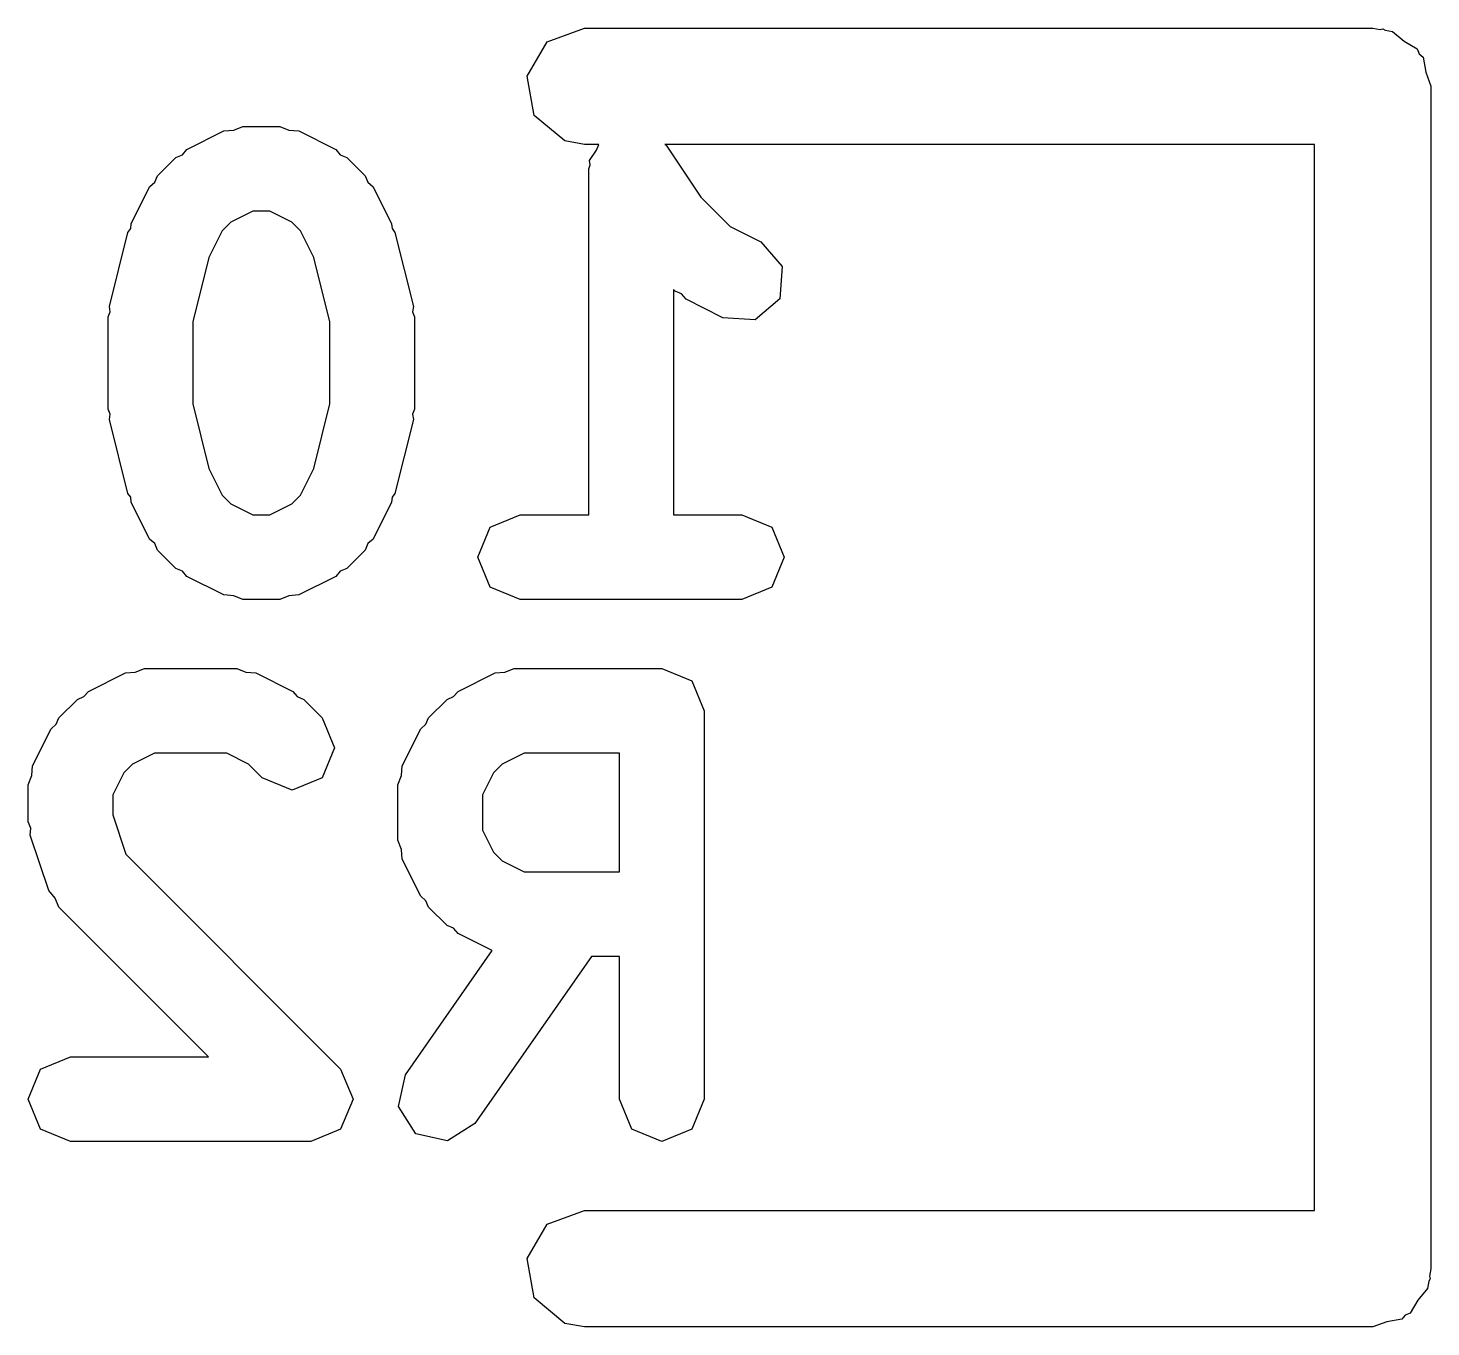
# Model space of a CAD drawing. Extents: x 0.04 to 3.57, y 0.34 to 1.61.
# Drawn here: x 3.0293 to 3.1005, y 1.082 to 1.148 of the extents above; entities that cross this region are included whole.
import ezdxf

# ---------------------------------------------------------------- set-up
doc = ezdxf.new("R2010")
doc.units = 0
doc.header["$MEASUREMENT"] = 0
doc.layers.add('BLACK', color=7, linetype='CONTINUOUS')

msp = doc.modelspace()

# ---------------------------------------------------------------- linework, layer by layer
at = {"layer": 'BLACK', "linetype": 'CONTINUOUS'}
for p, q in [((3.055602, 1.147262), (3.0575, 1.147953)), ((3.0575, 1.147953), (3.0975, 1.147953)), ((3.0975, 1.147953), (3.097884, 1.147885)), ((3.097884, 1.147885), (3.098013, 1.147908)), ((3.098013, 1.147908), (3.098126, 1.147842)), ((3.098126, 1.147842), (3.09851, 1.147775)), ((3.09851, 1.147775), (3.099098, 1.147282)), ((3.054592, 1.145513), (3.055602, 1.147262)), ((3.099098, 1.147282), (3.099762, 1.146898)), ((3.099762, 1.146898), (3.099853, 1.146648)), ((3.099853, 1.146648), (3.100057, 1.146476)), ((3.100057, 1.146476), (3.10019, 1.145721)), ((3.10019, 1.145721), (3.100453, 1.145)), ((3.054943, 1.143524), (3.054592, 1.145513)), ((3.100453, 1.145), (3.100453, 1.085)), ((3.05649, 1.142225), (3.054943, 1.143524)), ((3.039193, 1.142733), (3.039692, 1.142768)), ((3.039692, 1.142768), (3.040155, 1.14296)), ((3.040155, 1.14296), (3.042031, 1.14296)), ((3.042031, 1.14296), (3.042493, 1.142768)), ((3.042493, 1.142768), (3.042992, 1.142733)), ((3.037317, 1.141795), (3.039193, 1.142733)), ((3.042992, 1.142733), (3.044869, 1.141795)), ((3.0575, 1.142047), (3.05649, 1.142225)), ((3.03582, 1.140454), (3.036758, 1.141392)), ((3.036758, 1.141392), (3.037085, 1.141528)), ((3.037085, 1.141528), (3.037317, 1.141795)), ((3.044869, 1.141795), (3.0451, 1.141528)), ((3.0451, 1.141528), (3.045427, 1.141392)), ((3.045427, 1.141392), (3.046365, 1.140454)), ((3.058217, 1.142047), (3.0575, 1.142047)), ((3.057746, 1.141232), (3.058095, 1.141752)), ((3.058095, 1.141752), (3.058217, 1.142047)), ((3.094547, 1.142047), (3.061577, 1.142047)), ((3.061577, 1.142047), (3.061644, 1.142003)), ((3.061644, 1.142003), (3.063402, 1.139365)), ((3.094547, 1.087953), (3.094547, 1.142047)), ((3.057705, 1.14081), (3.057789, 1.141015)), ((3.057705, 1.12326), (3.057705, 1.14081)), ((3.057789, 1.141015), (3.057746, 1.141232)), ((3.035417, 1.139895), (3.035685, 1.140127)), ((3.035685, 1.140127), (3.03582, 1.140454)), ((3.046365, 1.140454), (3.046501, 1.140127)), ((3.046501, 1.140127), (3.046768, 1.139895)), ((3.034479, 1.138019), (3.035417, 1.139895)), ((3.046768, 1.139895), (3.047706, 1.138019)), ((3.063402, 1.139365), (3.064881, 1.137886)), ((3.040662, 1.13866), (3.039552, 1.138105)), ((3.041523, 1.13866), (3.040662, 1.13866)), ((3.042634, 1.138105), (3.041523, 1.13866)), ((3.034462, 1.137775), (3.034479, 1.138019)), ((3.039552, 1.138105), (3.039107, 1.13766)), ((3.043078, 1.13766), (3.042634, 1.138105)), ((3.047706, 1.138019), (3.047724, 1.137775)), ((3.064881, 1.137886), (3.066445, 1.137104)), ((3.033378, 1.133827), (3.034317, 1.137579)), ((3.034317, 1.137579), (3.034462, 1.137775)), ((3.039107, 1.13766), (3.038431, 1.136307)), ((3.043755, 1.136307), (3.043078, 1.13766)), ((3.047724, 1.137775), (3.047869, 1.137579)), ((3.047869, 1.137579), (3.048807, 1.133827)), ((3.066445, 1.137104), (3.067523, 1.135861)), ((3.038431, 1.136307), (3.037614, 1.13304)), ((3.044571, 1.13304), (3.043755, 1.136307)), ((3.067523, 1.135861), (3.067406, 1.13422)), ((3.062087, 1.134599), (3.062005, 1.134681)), ((3.062005, 1.134681), (3.062005, 1.12326)), ((3.062414, 1.134464), (3.062087, 1.134599)), ((3.062646, 1.134197), (3.062414, 1.134464)), ((3.033314, 1.133305), (3.033419, 1.133557)), ((3.033419, 1.133557), (3.033378, 1.133827)), ((3.048807, 1.133827), (3.048767, 1.133557)), ((3.048767, 1.133557), (3.048871, 1.133305)), ((3.064522, 1.133258), (3.062646, 1.134197)), ((3.067406, 1.13422), (3.066163, 1.133142)), ((3.033314, 1.128615), (3.033314, 1.133305)), ((3.037614, 1.13304), (3.037614, 1.128879)), ((3.044571, 1.128879), (3.044571, 1.13304)), ((3.048871, 1.133305), (3.048871, 1.128615)), ((3.066163, 1.133142), (3.064522, 1.133258)), ((3.033419, 1.128363), (3.033314, 1.128615)), ((3.037614, 1.128879), (3.038431, 1.125613)), ((3.043755, 1.125613), (3.044571, 1.128879)), ((3.048871, 1.128615), (3.048767, 1.128363)), ((3.033378, 1.128093), (3.033419, 1.128363)), ((3.034317, 1.124341), (3.033378, 1.128093)), ((3.048807, 1.128093), (3.047869, 1.124341)), ((3.048767, 1.128363), (3.048807, 1.128093)), ((3.038431, 1.125613), (3.039107, 1.12426)), ((3.043078, 1.12426), (3.043755, 1.125613)), ((3.034462, 1.124145), (3.034317, 1.124341)), ((3.039107, 1.12426), (3.039552, 1.123815)), ((3.042634, 1.123815), (3.043078, 1.12426)), ((3.047869, 1.124341), (3.047724, 1.124145)), ((3.034479, 1.123901), (3.034462, 1.124145)), ((3.035417, 1.122025), (3.034479, 1.123901)), ((3.039552, 1.123815), (3.040662, 1.12326)), ((3.041523, 1.12326), (3.042634, 1.123815)), ((3.047706, 1.123901), (3.046768, 1.122025)), ((3.047724, 1.124145), (3.047706, 1.123901)), ((3.040662, 1.12326), (3.041523, 1.12326)), ((3.052706, 1.12263), (3.054226, 1.12326)), ((3.054226, 1.12326), (3.057705, 1.12326)), ((3.062005, 1.12326), (3.065483, 1.12326)), ((3.065483, 1.12326), (3.067004, 1.12263)), ((3.052076, 1.12111), (3.052706, 1.12263)), ((3.067004, 1.12263), (3.067633, 1.12111)), ((3.035685, 1.121793), (3.035417, 1.122025)), ((3.03582, 1.121466), (3.035685, 1.121793)), ((3.036758, 1.120528), (3.03582, 1.121466)), ((3.046365, 1.121466), (3.045427, 1.120528)), ((3.046501, 1.121793), (3.046365, 1.121466)), ((3.046768, 1.122025), (3.046501, 1.121793)), ((3.052706, 1.11959), (3.052076, 1.12111)), ((3.067633, 1.12111), (3.067004, 1.11959)), ((3.037085, 1.120392), (3.036758, 1.120528)), ((3.037317, 1.120125), (3.037085, 1.120392)), ((3.039193, 1.119187), (3.037317, 1.120125)), ((3.044869, 1.120125), (3.042992, 1.119187)), ((3.0451, 1.120392), (3.044869, 1.120125)), ((3.045427, 1.120528), (3.0451, 1.120392)), ((3.054226, 1.11896), (3.052706, 1.11959)), ((3.067004, 1.11959), (3.065483, 1.11896)), ((3.039692, 1.119151), (3.039193, 1.119187)), ((3.040155, 1.11896), (3.039692, 1.119151)), ((3.042031, 1.11896), (3.040155, 1.11896)), ((3.042493, 1.119151), (3.042031, 1.11896)), ((3.042992, 1.119187), (3.042493, 1.119151)), ((3.059855, 1.11896), (3.054226, 1.11896)), ((3.065483, 1.11896), (3.059855, 1.11896)), ((3.032317, 1.114295), (3.034193, 1.115233)), ((3.034193, 1.115233), (3.034692, 1.115268)), ((3.034692, 1.115268), (3.035155, 1.11546)), ((3.035155, 1.11546), (3.039845, 1.11546)), ((3.039845, 1.11546), (3.040308, 1.115268)), ((3.040308, 1.115268), (3.040807, 1.115233)), ((3.040807, 1.115233), (3.042683, 1.114295)), ((3.051079, 1.114295), (3.052955, 1.115233)), ((3.052955, 1.115233), (3.053454, 1.115268)), ((3.053454, 1.115268), (3.053917, 1.11546)), ((3.053917, 1.11546), (3.061421, 1.11546)), ((3.061421, 1.11546), (3.062942, 1.11483)), ((3.032085, 1.114028), (3.032317, 1.114295)), ((3.042683, 1.114295), (3.042915, 1.114028)), ((3.050847, 1.114028), (3.051079, 1.114295)), ((3.062942, 1.11483), (3.063571, 1.11331)), ((3.03082, 1.112954), (3.031758, 1.113892)), ((3.031758, 1.113892), (3.032085, 1.114028)), ((3.042915, 1.114028), (3.043242, 1.113892)), ((3.043242, 1.113892), (3.04418, 1.112954)), ((3.049582, 1.112954), (3.05052, 1.113892)), ((3.05052, 1.113892), (3.050847, 1.114028)), ((3.030685, 1.112627), (3.03082, 1.112954)), ((3.04418, 1.112954), (3.044809, 1.111434)), ((3.049447, 1.112627), (3.049582, 1.112954)), ((3.063571, 1.11331), (3.063571, 1.09361)), ((3.029479, 1.110519), (3.030417, 1.112395)), ((3.030417, 1.112395), (3.030685, 1.112627)), ((3.048241, 1.110519), (3.049179, 1.112395)), ((3.049179, 1.112395), (3.049447, 1.112627)), ((3.035662, 1.11116), (3.034552, 1.110605)), ((3.039338, 1.11116), (3.035662, 1.11116)), ((3.040448, 1.110605), (3.039338, 1.11116)), ((3.044809, 1.111434), (3.04418, 1.109914)), ((3.054424, 1.11116), (3.053314, 1.110605)), ((3.059271, 1.11116), (3.054424, 1.11116)), ((3.059271, 1.105141), (3.059271, 1.11116)), ((3.029252, 1.109558), (3.029444, 1.11002)), ((3.029444, 1.11002), (3.029479, 1.110519)), ((3.034107, 1.11016), (3.033552, 1.10905)), ((3.034552, 1.110605), (3.034107, 1.11016)), ((3.041139, 1.109914), (3.040448, 1.110605)), ((3.048014, 1.109558), (3.048206, 1.11002)), ((3.048206, 1.11002), (3.048241, 1.110519)), ((3.052869, 1.11016), (3.052314, 1.10905)), ((3.053314, 1.110605), (3.052869, 1.11016)), ((3.029252, 1.107681), (3.029252, 1.109558)), ((3.04266, 1.109284), (3.041139, 1.109914)), ((3.04418, 1.109914), (3.04266, 1.109284)), ((3.048014, 1.106743), (3.048014, 1.109558)), ((3.033552, 1.10905), (3.033552, 1.10803)), ((3.052314, 1.10905), (3.052314, 1.107251)), ((3.033552, 1.10803), (3.03422, 1.106028)), ((3.029388, 1.107354), (3.029252, 1.107681)), ((3.029363, 1.107002), (3.029388, 1.107354)), ((3.052314, 1.107251), (3.052869, 1.106141)), ((3.030301, 1.104187), (3.029363, 1.107002)), ((3.048206, 1.106281), (3.048014, 1.106743)), ((3.03422, 1.106028), (3.045118, 1.09513)), ((3.048241, 1.105782), (3.048206, 1.106281)), ((3.049179, 1.103906), (3.048241, 1.105782)), ((3.052869, 1.106141), (3.053314, 1.105696)), ((3.053314, 1.105696), (3.054424, 1.105141)), ((3.054424, 1.105141), (3.059271, 1.105141)), ((3.030629, 1.103809), (3.030301, 1.104187)), ((3.03082, 1.103347), (3.030629, 1.103809)), ((3.049447, 1.103674), (3.049179, 1.103906)), ((3.049582, 1.103347), (3.049447, 1.103674)), ((3.038407, 1.09576), (3.03082, 1.103347)), ((3.05052, 1.102409), (3.049582, 1.103347)), ((3.050847, 1.102273), (3.05052, 1.102409)), ((3.051079, 1.102006), (3.050847, 1.102273)), ((3.052811, 1.10114), (3.051079, 1.102006)), ((3.048403, 1.094843), (3.052811, 1.10114)), ((3.05785, 1.100841), (3.051926, 1.092377)), ((3.059271, 1.100841), (3.05785, 1.100841)), ((3.059271, 1.09361), (3.059271, 1.100841)), ((3.029252, 1.09361), (3.029882, 1.09513)), ((3.029882, 1.09513), (3.031402, 1.09576)), ((3.031402, 1.09576), (3.038407, 1.09576)), ((3.045118, 1.09513), (3.045748, 1.09361)), ((3.048047, 1.093236), (3.048403, 1.094843)), ((3.029882, 1.09209), (3.029252, 1.09361)), ((3.045748, 1.09361), (3.045118, 1.09209)), ((3.048931, 1.091849), (3.048047, 1.093236)), ((3.059901, 1.09209), (3.059271, 1.09361)), ((3.063571, 1.09361), (3.062942, 1.09209)), ((3.051926, 1.092377), (3.050538, 1.091493)), ((3.031402, 1.09146), (3.029882, 1.09209)), ((3.045118, 1.09209), (3.043598, 1.09146)), ((3.050538, 1.091493), (3.048931, 1.091849)), ((3.061421, 1.09146), (3.059901, 1.09209)), ((3.062942, 1.09209), (3.061421, 1.09146)), ((3.043598, 1.09146), (3.031402, 1.09146)), ((3.055602, 1.087262), (3.0575, 1.087953)), ((3.0575, 1.087953), (3.094547, 1.087953)), ((3.054592, 1.085513), (3.055602, 1.087262)), ((3.054943, 1.083524), (3.054592, 1.085513)), ((3.100408, 1.084487), (3.100342, 1.084374)), ((3.100453, 1.085), (3.100385, 1.084616)), ((3.100385, 1.084616), (3.100408, 1.084487)), ((3.100275, 1.08399), (3.099782, 1.083402)), ((3.100342, 1.084374), (3.100275, 1.08399)), ((3.05649, 1.082225), (3.054943, 1.083524)), ((3.099782, 1.083402), (3.099398, 1.082738)), ((3.098221, 1.08231), (3.0975, 1.082047)), ((3.098976, 1.082443), (3.098221, 1.08231)), ((3.099148, 1.082647), (3.098976, 1.082443)), ((3.099398, 1.082738), (3.099148, 1.082647)), ((3.0575, 1.082047), (3.05649, 1.082225)), ((3.0975, 1.082047), (3.0575, 1.082047))]:
    msp.add_line(p, q, dxfattribs=at)

doc.saveas('drawing.dxf')
